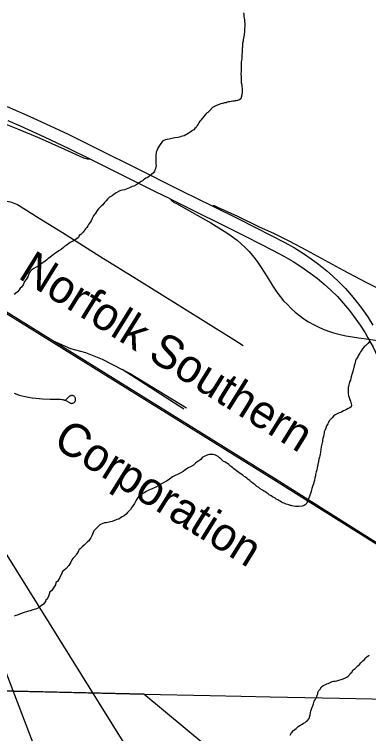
# Model space of a CAD drawing. Extents: x -4.4 to 34, y -55.5 to 22.
# Drawn here: x 6.914 to 7.519, y 15.495 to 16.723 of the extents above; entities that cross this region are included whole.
import ezdxf

# ---------------------------------------------------------------- set-up
doc = ezdxf.new("R2010")
doc.units = 0
for name, color, linetype in [('DR_X_Storm_Sewer', 7, 'Continuous'), ('DV_X_Text', 7, 'Continuous'), ('RW_P_Const_Limits', 7, 'Continuous'), ('RW_P_Esmt_SH', 7, 'Continuous'), ('RW_P_Fee_RW', 7, 'Continuous'), ('SH_Masking', 7, 'Continuous'), ('UT_X_Electric', 7, 'Continuous'), ('UT_X_Gas', 7, 'Continuous'), ('UT_X_Sanitary_Line', 7, 'Continuous')]:
    doc.layers.add(name, color=color, linetype=linetype)

msp = doc.modelspace()

# ---------------------------------------------------------------- linework, layer by layer
at = {"layer": 'DR_X_Storm_Sewer'}
msp.add_lwpolyline([(6.6838, 16.847), (6.6891, 16.5393), (6.6951, 16.2202), (6.7022, 15.9924), (6.2903, 16.0017), (6.296, 15.7927), (6.4106, 15.7899), (6.4168, 15.5798), (6.7149, 15.5732), (7.1349, 15.5635), (7.9826, 14.8602)], dxfattribs=at)
at = {"layer": 'DV_X_Text'}
for points in [[(7.3052, 16.7256), (7.3056, 16.723), (7.306, 16.7199), (7.3065, 16.7169), (7.3069, 16.7139), (7.3069, 16.7108), (7.3073, 16.7082), (7.3073, 16.7059), (7.3073, 16.704), (7.3074, 16.7017), (7.307, 16.6994), (7.307, 16.6975), (7.307, 16.6952), (7.3067, 16.6926), (7.3063, 16.6903), (7.3063, 16.6884), (7.306, 16.6853), (7.3053, 16.6827), (7.3049, 16.68), (7.3046, 16.6773), (7.3038, 16.6743), (7.3035, 16.6705), (7.3035, 16.6674), (7.3032, 16.6655), (7.3032, 16.6629), (7.3032, 16.6602), (7.3028, 16.6576), (7.3025, 16.6553), (7.3025, 16.6526), (7.3022, 16.6503), (7.3022, 16.6477), (7.3018, 16.6446), (7.3015, 16.6423), (7.3015, 16.6393), (7.3011, 16.6374), (7.3012, 16.6355), (7.3012, 16.6313), (7.3012, 16.6286), (7.3013, 16.6252), (7.3009, 16.6226), (7.301, 16.6157), (7.301, 16.6134), (7.301, 16.6108), (7.3014, 16.6089), (7.3014, 16.607), (7.3018, 16.6051), (7.3023, 16.6013), (7.3023, 16.5994), (7.3027, 16.5975), (7.3027, 16.5944), (7.3031, 16.591), (7.3024, 16.5857), (7.3013, 16.5819), (7.3006, 16.5792), (7.2983, 16.5773), (7.2949, 16.5761), (7.293, 16.5757), (7.2911, 16.5757), (7.2892, 16.5753), (7.2869, 16.5749), (7.2839, 16.5745), (7.282, 16.5741), (7.2793, 16.5737), (7.2775, 16.5733), (7.2756, 16.5725), (7.2729, 16.5721), (7.271, 16.5717), (7.2691, 16.5713), (7.2668, 16.5705), (7.2593, 16.5678), (7.257, 16.5666), (7.2547, 16.5655), (7.2525, 16.5643), (7.248, 16.559), (7.2442, 16.5559), (7.2423, 16.5547), (7.2393, 16.5513), (7.2374, 16.549), (7.2348, 16.5455), (7.2325, 16.5428), (7.2307, 16.5409), (7.2288, 16.5379), (7.2277, 16.536), (7.2262, 16.5333), (7.2243, 16.5302), (7.222, 16.5283), (7.2202, 16.5264), (7.2179, 16.5248), (7.216, 16.5233), (7.2137, 16.5218), (7.2115, 16.5202)], [(7.2115, 16.5202), (7.2092, 16.5187), (7.2069, 16.5175), (7.2039, 16.516), (7.2009, 16.5152), (7.199, 16.5148), (7.196, 16.5136), (7.1929, 16.5128), (7.188, 16.5124), (7.185, 16.512), (7.1827, 16.5116), (7.1785, 16.5104), (7.1747, 16.5096), (7.1717, 16.5088), (7.1694, 16.508), (7.1668, 16.5069), (7.1619, 16.4996), (7.16, 16.4965), (7.1585, 16.4935), (7.1571, 16.4901), (7.1559, 16.4878), (7.1556, 16.4824), (7.1553, 16.4775), (7.1553, 16.4707), (7.1554, 16.4676), (7.1558, 16.4653), (7.1551, 16.46), (7.1532, 16.4558), (7.1513, 16.4527), (7.148, 16.4497), (7.1453, 16.4477), (7.1431, 16.4458), (7.1404, 16.4443), (7.1385, 16.4435), (7.1363, 16.442), (7.1344, 16.4408), (7.1325, 16.4393), (7.1306, 16.4381), (7.1272, 16.4354), (7.1246, 16.4339), (7.1212, 16.4316), (7.1178, 16.43), (7.1151, 16.4292), (7.1128, 16.4281), (7.1102, 16.4269), (7.1075, 16.4257), (7.1049, 16.4249), (7.1022, 16.4238), (7.0984, 16.423), (7.0958, 16.4226), (7.0939, 16.4218), (7.0878, 16.4183), (7.086, 16.4172), (7.0837, 16.4156), (7.0811, 16.4137), (7.0788, 16.4125), (7.0761, 16.411), (7.0731, 16.4079), (7.0705, 16.4052), (7.0675, 16.4022), (7.0649, 16.3983), (7.0622, 16.396), (7.06, 16.3937), (7.0577, 16.391), (7.0555, 16.3884), (7.0536, 16.3857), (7.0517, 16.383), (7.0502, 16.3811), (7.0491, 16.3792), (7.048, 16.3773), (7.0469, 16.3746), (7.045, 16.3708), (7.0424, 16.3669), (7.0405, 16.3646), (7.0394, 16.3624), (7.0375, 16.3593), (7.0353, 16.357), (7.0311, 16.3513), (7.0274, 16.3474), (7.0247, 16.3459), (7.0232, 16.3424), (7.0176, 16.3386), (7.0127, 16.3355), (7.0093, 16.3336), (7.007, 16.332), (7.0044, 16.3301), (7.0021, 16.3286), (7.0002, 16.3274), (6.9976, 16.3251), (6.9938, 16.322), (6.99, 16.3197), (6.9825, 16.3143), (6.9802, 16.3128), (6.9779, 16.3112), (6.9742, 16.3081), (6.9715, 16.3066), (6.9693, 16.3043), (6.9663, 16.302), (6.9625, 16.2993), (6.9595, 16.2974), (6.9576, 16.2958)], [(6.9576, 16.2958), (6.9549, 16.2939), (6.9527, 16.2924), (6.9508, 16.2916), (6.947, 16.2893), (6.9451, 16.2881), (6.9425, 16.2862), (6.941, 16.2843), (6.9391, 16.2823), (6.9376, 16.2762), (6.9339, 16.2705), (6.9313, 16.2671), (6.929, 16.2617), (6.9257, 16.2575), (6.9238, 16.256), (6.9219, 16.2529), (6.9189, 16.2498), (6.9159, 16.2468), (6.9132, 16.2448)], [(7.5212, 16.1651), (7.5178, 16.1616), (7.5144, 16.1581), (7.5114, 16.1558), (7.5084, 16.1524), (7.5069, 16.1493), (7.505, 16.147), (7.5039, 16.1447), (7.502, 16.1417), (7.5001, 16.1375), (7.4979, 16.1344), (7.4968, 16.1317), (7.496, 16.1295), (7.4953, 16.1268), (7.4946, 16.1234), (7.4935, 16.1203), (7.4924, 16.1161), (7.4909, 16.1104), (7.4894, 16.1047)], [(7.4894, 16.1047), (7.488, 16.099), (7.4865, 16.0959), (7.4847, 16.0879), (7.4843, 16.086), (7.484, 16.083), (7.484, 16.0811), (7.484, 16.0792), (7.484, 16.0765), (7.4844, 16.072), (7.4856, 16.0693), (7.4868, 16.0659), (7.4879, 16.0632), (7.4887, 16.0606), (7.4891, 16.0583), (7.4895, 16.0564), (7.4892, 16.0534), (7.4869, 16.0518), (7.4843, 16.0507), (7.4812, 16.0487), (7.479, 16.0476), (7.4763, 16.0464), (7.4718, 16.0437), (7.4688, 16.0429), (7.4665, 16.0421), (7.4642, 16.041), (7.4616, 16.0394), (7.4593, 16.0371), (7.4567, 16.0344), (7.4541, 16.0314), (7.4518, 16.0291), (7.4503, 16.0268), (7.4492, 16.0245), (7.4473, 16.0207), (7.4458, 16.0168), (7.4444, 16.013), (7.4432, 16.0107), (7.4429, 16.0081), (7.4425, 16.0062), (7.4418, 16.0024), (7.4407, 15.9993), (7.44, 15.9966), (7.44, 15.994), (7.4389, 15.9898), (7.4382, 15.9848), (7.4375, 15.9803), (7.4367, 15.9757), (7.436, 15.9723), (7.4357, 15.9696), (7.4349, 15.9673), (7.4342, 15.9639), (7.4335, 15.9597), (7.4324, 15.9551), (7.4313, 15.9494), (7.4306, 15.946), (7.4295, 15.9426), (7.4291, 15.9403), (7.4284, 15.938), (7.428, 15.9353), (7.4273, 15.9319), (7.4266, 15.9277), (7.4255, 15.9247), (7.4247, 15.922), (7.4236, 15.9189), (7.4221, 15.914), (7.4214, 15.9117), (7.4211, 15.909), (7.4203, 15.9071), (7.4196, 15.9052), (7.4188, 15.9026), (7.4174, 15.8991), (7.4155, 15.8949), (7.4144, 15.8922), (7.4133, 15.8888), (7.4106, 15.8861), (7.4088, 15.885), (7.4057, 15.8838), (7.3997, 15.883), (7.3966, 15.883), (7.394, 15.8829), (7.3909, 15.8837), (7.3886, 15.884), (7.3867, 15.8848), (7.3848, 15.8851), (7.3829, 15.8859), (7.3802, 15.8866), (7.378, 15.8873), (7.376, 15.8881), (7.3722, 15.8896), (7.3703, 15.8907), (7.368, 15.8922), (7.3657, 15.8933), (7.3638, 15.8944), (7.3612, 15.8959), (7.3592, 15.8974), (7.3569, 15.8985), (7.355, 15.8997), (7.3527, 15.9015), (7.3493, 15.903), (7.3474, 15.9045), (7.344, 15.9068)], [(7.344, 15.9068), (7.3417, 15.9087), (7.3394, 15.9098), (7.3375, 15.9109), (7.3336, 15.9135), (7.3313, 15.9154), (7.3283, 15.9173), (7.3252, 15.9203), (7.3218, 15.9225), (7.3191, 15.9248), (7.316, 15.9274), (7.3133, 15.9293), (7.3107, 15.9316), (7.3087, 15.9331), (7.3064, 15.9346), (7.3042, 15.9364), (7.3015, 15.9383), (7.2931, 15.9439), (7.2908, 15.9458), (7.2888, 15.9473), (7.2869, 15.9492), (7.285, 15.9507), (7.2831, 15.9518), (7.28, 15.9548), (7.2777, 15.9563), (7.2758, 15.9575), (7.2735, 15.9593), (7.2712, 15.9601), (7.2689, 15.962), (7.2663, 15.9646), (7.2644, 15.9661), (7.2621, 15.9684), (7.2598, 15.9695), (7.2575, 15.9706), (7.2556, 15.9713), (7.2537, 15.9717), (7.2514, 15.9721), (7.2495, 15.972), (7.2472, 15.972), (7.2445, 15.9712), (7.2419, 15.9704), (7.2392, 15.9693), (7.237, 15.9677), (7.2347, 15.9666), (7.2321, 15.9631), (7.2287, 15.9612), (7.226, 15.9593), (7.2234, 15.957), (7.2196, 15.9539), (7.2147, 15.9508), (7.2109, 15.9489), (7.2079, 15.9469), (7.2049, 15.945), (7.2019, 15.9431), (7.1981, 15.9408), (7.1936, 15.9384), (7.1871, 15.9353), (7.1841, 15.9338), (7.1815, 15.9319), (7.1781, 15.9292), (7.1736, 15.9261), (7.163, 15.9207), (7.1592, 15.9183), (7.1554, 15.9164), (7.1524, 15.9152), (7.1501, 15.9137), (7.1463, 15.9121), (7.1437, 15.911), (7.1414, 15.9098), (7.1392, 15.9087), (7.1369, 15.9071), (7.1335, 15.9052), (7.1308, 15.9036), (7.129, 15.9021), (7.1267, 15.9009), (7.1252, 15.899), (7.1229, 15.8956), (7.1207, 15.8918), (7.1188, 15.8883), (7.1166, 15.8849), (7.1143, 15.8818), (7.1121, 15.878), (7.1091, 15.8749), (7.1072, 15.873), (7.1046, 15.8699), (7.1016, 15.8672), (7.0982, 15.8653), (7.0951, 15.8638), (7.0921, 15.8618), (7.0891, 15.8607), (7.0868, 15.8599), (7.0849, 15.8595), (7.0808, 15.8575), (7.0781, 15.8568), (7.0758, 15.8564), (7.0728, 15.8559), (7.0705, 15.8555), (7.0679, 15.8551), (7.0652, 15.8544), (7.0622, 15.8532), (7.0599, 15.8516)], [(7.0599, 15.8516), (7.0573, 15.8497), (7.0546, 15.8467), (7.0516, 15.8436), (7.0498, 15.8417), (7.046, 15.8333), (7.0446, 15.8298), (7.0427, 15.8272), (7.0412, 15.8245), (7.0389, 15.8226), (7.0359, 15.8202), (7.0329, 15.8172), (7.0295, 15.8141), (7.0261, 15.811), (7.0242, 15.8095), (7.0231, 15.8072), (7.022, 15.8045), (7.0201, 15.8019), (7.0186, 15.7996), (7.016, 15.7965), (7.0134, 15.7942), (7.0122, 15.7919), (7.01, 15.7881), (7.007, 15.7823), (7.0021, 15.7774), (6.9984, 15.7739), (6.9961, 15.772), (6.995, 15.7693), (6.9916, 15.7617), (6.9875, 15.7552), (6.9845, 15.7532), (6.9838, 15.7494), (6.9804, 15.7445), (6.977, 15.7391), (6.9744, 15.7376), (6.9722, 15.7296), (6.9692, 15.7242), (6.9669, 15.7227), (6.967, 15.7208), (6.9628, 15.7158), (6.9587, 15.7131), (6.9553, 15.7104), (6.9496, 15.7081), (6.9451, 15.7065), (6.9409, 15.7053), (6.9379, 15.7045), (6.9345, 15.7033), (6.9307, 15.7022), (6.9269, 15.701), (6.9231, 15.6991), (6.9186, 15.6979), (6.9163, 15.6971), (6.9133, 15.6959)], [(7.4758, 15.5891), (7.4796, 15.5906), (7.4819, 15.5918), (7.4841, 15.5934), (7.4864, 15.5957), (7.4875, 15.5979), (7.4902, 15.6006), (7.4928, 15.6045), (7.4962, 15.6068), (7.4988, 15.6095), (7.5007, 15.611), (7.5033, 15.6133), (7.5056, 15.6164), (7.5093, 15.6198), (7.512, 15.6221), (7.5142, 15.6248), (7.5161, 15.6267), (7.5184, 15.6283), (7.5203, 15.6294)], [(7.3848, 15.4928), (7.3874, 15.4966), (7.3908, 15.5005), (7.395, 15.5043), (7.3987, 15.5074), (7.4014, 15.5093), (7.4033, 15.5105), (7.4052, 15.5116), (7.4078, 15.5132), (7.4104, 15.5147), (7.4127, 15.5167), (7.4146, 15.5178), (7.4172, 15.5213), (7.4191, 15.5274), (7.4205, 15.5346), (7.4216, 15.5373), (7.4227, 15.5407), (7.4238, 15.543), (7.425, 15.546), (7.4261, 15.5506), (7.4279, 15.5529), (7.4291, 15.5552), (7.4298, 15.5571), (7.4313, 15.5613), (7.432, 15.5632), (7.4324, 15.5655), (7.4342, 15.5693), (7.4361, 15.5712), (7.4387, 15.5754), (7.4414, 15.5777), (7.444, 15.5789), (7.4474, 15.5805), (7.4497, 15.5812), (7.4523, 15.5824), (7.4542, 15.5832), (7.4569, 15.5844), (7.4588, 15.5848), (7.4618, 15.5852), (7.4645, 15.5856), (7.4758, 15.5891)]]:
    msp.add_lwpolyline(points, dxfattribs=at)
at = {"layer": 'RW_P_Const_Limits'}
msp.add_line((7.0155, 15.5657), (7.1351, 15.5629), dxfattribs=at)
for points in [[(6.7152, 15.5726), (6.8724, 15.569), (6.9128, 15.5679), (6.9657, 15.5669), (7.0155, 15.5657)], [(7.1351, 15.5629), (7.2482, 15.5605), (7.3011, 15.5592), (7.3508, 15.5582), (7.469, 15.5561), (7.525, 15.5548), (7.5754, 15.5537), (7.592, 15.5533), (7.6214, 15.5527), (7.811, 15.5485), (7.9269, 15.5461)]]:
    msp.add_lwpolyline(points, dxfattribs=at)
at = {"layer": 'RW_P_Esmt_SH'}
for points in [[(6.6908, 16.4091), (6.7015, 16.4089), (6.7513, 16.4078), (6.798, 16.4068), (6.8416, 16.4059), (6.8946, 16.4046), (6.9008, 16.4041), (6.904, 16.4037), (6.9071, 16.403), (6.9101, 16.4022), (6.9131, 16.4011), (6.9189, 16.3984), (6.9297, 16.3921), (6.9561, 16.3756), (6.9959, 16.3511), (7.0617, 16.3096), (7.1225, 16.2717), (7.1569, 16.2504), (7.289, 16.168), (7.3049, 16.1581)], [(6.9132, 16.0764), (6.9178, 16.0748), (6.9222, 16.0734), (6.9273, 16.0721), (6.9325, 16.0708), (6.9382, 16.0697), (6.9439, 16.0687), (6.9504, 16.0679), (6.9559, 16.0673), (6.9621, 16.0668), (6.9751, 16.0664), (6.9926, 16.0662), (6.9951, 16.066), (6.9966, 16.0658), (6.9978, 16.0655), (6.9987, 16.0652), (6.9997, 16.0649), (7.0008, 16.0645), (7.0018, 16.0639), (7.0078, 16.0604), (7.0091, 16.0598), (7.0105, 16.0594), (7.0117, 16.0592), (7.0127, 16.0593), (7.0138, 16.0596), (7.0148, 16.0599), (7.0157, 16.0605), (7.0165, 16.0612), (7.0171, 16.0618), (7.0175, 16.0624), (7.0178, 16.0631), (7.0181, 16.0639), (7.0184, 16.065), (7.0184, 16.0661), (7.0183, 16.0672), (7.0181, 16.0682), (7.0175, 16.0694), (7.0167, 16.0705), (7.0159, 16.0713), (7.015, 16.0719), (7.0141, 16.0723), (7.013, 16.0725), (7.0122, 16.0726), (7.0113, 16.0725), (7.0104, 16.0723), (7.0095, 16.072), (7.0088, 16.0717), (7.0082, 16.0712), (7.0075, 16.0707), (7.0018, 16.065)]]:
    msp.add_lwpolyline(points, dxfattribs=at)
at = {"layer": 'RW_P_Fee_RW'}
msp.add_line((7.2034, 16.0494), (7.0982, 16.117), dxfattribs=at)
for points in [[(6.0094, 16.7669), (6.351, 16.5547), (6.4774, 16.4759), (6.6922, 16.3424), (6.9033, 16.211), (7.3614, 15.9264), (7.551, 15.8073)], [(6.0107, 16.7689), (6.3522, 16.5567), (6.4787, 16.4779), (6.6935, 16.3444), (6.9045, 16.213), (7.3626, 15.9284), (7.5522, 15.8093)], [(6.9798, 16.1662), (7.0098, 16.1526), (7.0351, 16.1458), (7.0635, 16.1347), (7.0982, 16.117)], [(7.0982, 16.117), (7.1117, 16.1101), (7.208, 16.0515)]]:
    msp.add_lwpolyline(points, dxfattribs=at)
at = {"layer": 'SH_Masking'}
msp.add_lwpolyline([(7.4073, 14.9873), (7.1341, 14.9873), (6.6991, 16.1225)], close=True, dxfattribs=at)
at = {"layer": 'UT_X_Electric'}
msp.add_line((7.1812, 16.4079), (7.3104, 16.3433), dxfattribs=at)
for points in [[(6.9016, 16.5658), (6.9451, 16.5468), (7.0058, 16.5187), (7.0602, 16.4916)], [(6.9026, 16.5422), (6.9236, 16.5331), (6.9647, 16.5144), (7.0071, 16.4943), (7.0436, 16.4762)], [(7.0602, 16.4916), (7.12, 16.4619), (7.1971, 16.4234)], [(7.0436, 16.4762), (7.1546, 16.4208), (7.1796, 16.4087), (7.1812, 16.4079)], [(7.1971, 16.4234), (7.2007, 16.4216), (7.2516, 16.3963), (7.2954, 16.3745), (7.3538, 16.3452), (7.3759, 16.3338), (7.3921, 16.3246), (7.408, 16.3149), (7.4208, 16.3062), (7.4333, 16.297), (7.4479, 16.2854), (7.4572, 16.2771), (7.4685, 16.2663), (7.4794, 16.255), (7.4898, 16.2434), (7.4997, 16.2313), (7.5092, 16.2188), (7.5181, 16.2059), (7.5264, 16.1927)], [(7.3104, 16.3433), (7.3548, 16.3209), (7.3741, 16.3107), (7.3903, 16.3014), (7.4034, 16.293), (7.4187, 16.2823), (7.4311, 16.2728), (7.4431, 16.2629), (7.4547, 16.2524), (7.4657, 16.2414), (7.4762, 16.2298), (7.4862, 16.2178), (7.4956, 16.2054), (7.5045, 16.1926), (7.5129, 16.1795), (7.5179, 16.171)], [(7.5179, 16.171), (7.5194, 16.1685), (7.5208, 16.1661), (7.5268, 16.1551), (7.5347, 16.1382), (7.5405, 16.1237), (7.5457, 16.109), (7.5492, 16.0971), (7.5529, 16.0822), (7.556, 16.067), (7.5586, 16.0517), (7.561, 16.0332), (7.5631, 16.0114), (7.5645, 15.9895), (7.5656, 15.9611), (7.5694, 15.7898), (7.5727, 15.6623), (7.5754, 15.5537), (7.576, 15.5286), (7.5781, 15.4385), (7.581, 15.3235), (7.5837, 15.2022), (7.584, 15.1869)]]:
    msp.add_lwpolyline(points, dxfattribs=at)
at = {"layer": 'UT_X_Gas'}
for points in [[(6.6887, 16.5418), (6.6909, 16.5418), (6.7047, 16.5418), (6.7419, 16.5462), (6.776, 16.5503), (6.7916, 16.5517), (6.804, 16.5522), (6.8165, 16.5522), (6.829, 16.5514), (6.8414, 16.55), (6.8537, 16.548), (6.866, 16.5456), (6.8781, 16.5426), (6.89, 16.539), (6.9018, 16.5349), (6.9193, 16.5281), (6.9563, 16.5123), (6.9995, 16.4933), (7.0321, 16.4784), (7.0343, 16.4777), (7.0366, 16.4771), (7.0382, 16.4767), (7.0401, 16.4765), (7.0436, 16.4762)], [(7.0436, 16.4762), (7.1546, 16.4208), (7.1796, 16.4087), (7.1812, 16.4079)], [(7.1812, 16.4079), (7.1814, 16.407), (7.1818, 16.4061), (7.1823, 16.4055), (7.1832, 16.4046), (7.1844, 16.4037), (7.1859, 16.4028), (7.1906, 16.4002), (7.2262, 16.3806), (7.2497, 16.3673), (7.2765, 16.3505), (7.2844, 16.345), (7.2943, 16.3375), (7.3015, 16.3315), (7.3083, 16.3251), (7.3148, 16.3184), (7.3229, 16.3089), (7.3286, 16.3015), (7.3357, 16.2913), (7.3455, 16.2754), (7.3553, 16.2595), (7.3623, 16.2492), (7.3679, 16.2418), (7.3738, 16.2345), (7.3802, 16.2277), (7.3868, 16.2211), (7.3938, 16.2149), (7.3959, 16.2131)], [(7.2516, 16.3963), (7.2525, 16.3965), (7.2532, 16.3966), (7.254, 16.3967), (7.2547, 16.3967), (7.2555, 16.3965), (7.2562, 16.3963), (7.2572, 16.3959), (7.2596, 16.3948), (7.261, 16.3942), (7.2948, 16.3785), (7.331, 16.3613), (7.3575, 16.3489), (7.3826, 16.3365), (7.4129, 16.3206), (7.4756, 16.2863), (7.5141, 16.2661), (7.5556, 16.2449)], [(7.3959, 16.2131), (7.401, 16.209), (7.4086, 16.2035), (7.4164, 16.1985), (7.4246, 16.1939), (7.4329, 16.1898), (7.4415, 16.186), (7.4502, 16.1827), (7.4591, 16.1798), (7.4681, 16.1774), (7.4803, 16.1747), (7.4988, 16.1716)], [(7.4988, 16.1716), (7.5017, 16.1712), (7.5194, 16.1685), (7.5416, 16.1651), (7.551, 16.1636), (7.6002, 16.1558), (7.631, 16.151)]]:
    msp.add_lwpolyline(points, dxfattribs=at)

# ---------------------------------------------------------------- texts
at = {"layer": 'UT_X_Sanitary_Line'}
for s, rotation, p in [('Norfolk Southern', 328.1192, (6.9182, 16.2741)), ('Corporation', 328.0852, (6.9773, 15.9871))]:
    msp.add_text(s, height=0.056629, rotation=rotation, dxfattribs=at).set_placement(p)

doc.saveas('drawing.dxf')
